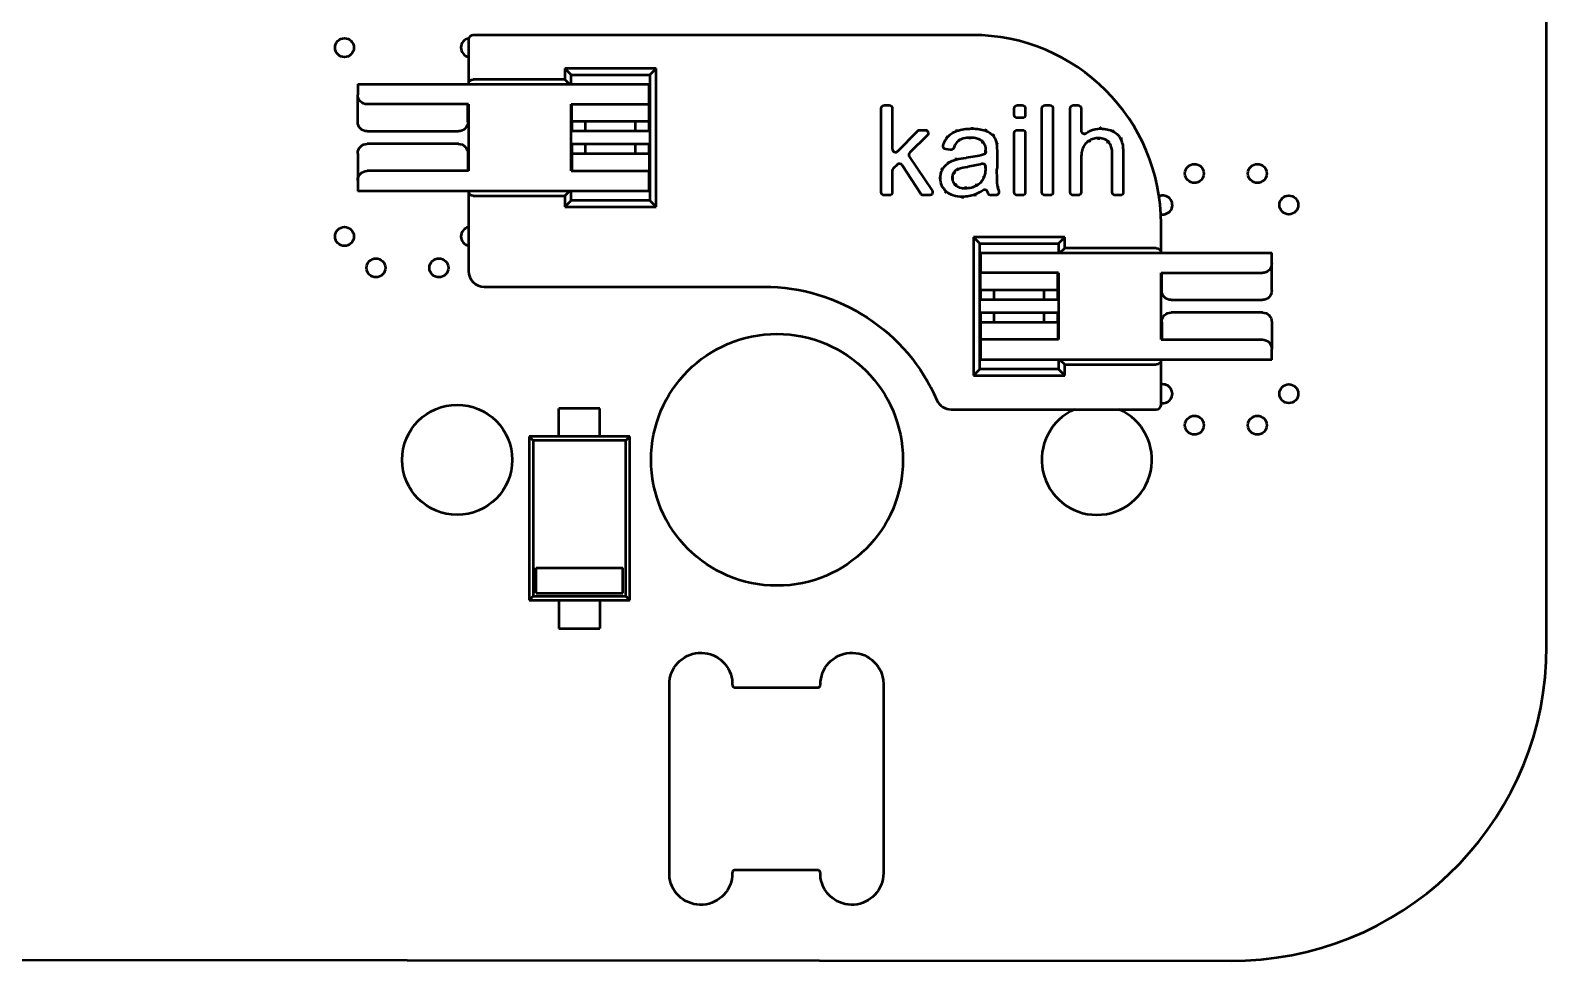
# Model space of a CAD drawing. Header units: millimetres. Extents: x 43 to 387, y 137 to 261.
# Drawn here: x 362.48 to 386.57, y 138.96 to 153.74 of the extents above; entities that cross this region are included whole.
import ezdxf

# ---------------------------------------------------------------- set-up
doc = ezdxf.new("R2010")
doc.units = ezdxf.units.MM
doc.header["$LTSCALE"] = 0.75
doc.layers.add('Visible', color=7, linetype='Continuous', lineweight=50)

msp = doc.modelspace()

# ---------------------------------------------------------------- linework, layer by layer
at = {"layer": 'Visible', "extrusion": (0, 0, -1)}
for p, q in [((386.567, 143.958), (386.534, 248.991)), ((377.442, 153.668), (369.517, 153.668)), ((369.442, 153.593), (369.442, 152.888)), ((370.972, 152.963), (369.517, 152.963)), ((370.972, 153.138), (370.972, 152.963)), ((372.422, 153.138), (370.972, 153.138)), ((371.072, 153.038), (370.972, 153.138)), ((371.047, 152.888), (370.972, 152.963)), ((371.072, 153.038), (372.322, 153.038)), ((371.072, 152.888), (371.072, 153.038)), ((372.422, 153.138), (372.322, 153.038)), ((372.322, 153.038), (372.322, 151.038)), ((372.422, 150.938), (372.422, 153.138)), ((367.682, 152.888), (367.682, 152.718)), ((367.682, 152.888), (369.442, 152.888)), ((367.682, 152.568), (367.682, 152.718)), ((369.442, 152.888), (371.047, 152.888)), ((371.047, 152.888), (371.072, 152.888)), ((371.072, 152.888), (372.312, 152.888)), ((372.312, 152.568), (372.312, 152.888)), ((367.682, 152.288), (367.682, 152.568)), ((369.442, 152.568), (367.832, 152.568)), ((369.432, 152.288), (369.432, 152.568)), ((369.442, 152.568), (369.442, 151.508)), ((371.072, 152.568), (372.312, 152.568)), ((371.072, 151.508), (371.072, 152.568)), ((371.082, 152.458), (371.082, 152.568)), ((371.082, 152.298), (371.082, 152.458)), ((372.312, 152.458), (372.312, 152.568)), ((372.312, 152.298), (372.312, 152.458)), ((375.998, 151.171), (375.998, 152.502)), ((376.048, 152.552), (376.123, 152.552)), ((376.173, 152.502), (376.173, 151.858)), ((378.11, 152.4), (378.11, 152.502)), ((378.16, 152.552), (378.236, 152.552)), ((378.286, 152.502), (378.286, 152.4)), ((378.549, 151.171), (378.549, 152.502)), ((378.599, 152.552), (378.675, 152.552)), ((378.725, 152.502), (378.725, 151.171)), ((378.998, 151.171), (378.998, 152.502)), ((379.048, 152.552), (379.123, 152.552)), ((379.173, 152.502), (379.173, 152.15)), ((371.072, 152.453), (371.082, 152.453)), ((371.082, 152.298), (371.297, 152.298)), ((371.082, 152.298), (371.082, 152.138)), ((371.297, 152.298), (371.297, 152.138)), ((371.297, 152.298), (372.097, 152.298)), ((372.097, 152.298), (372.312, 152.298)), ((372.097, 152.138), (372.097, 152.298)), ((372.312, 152.453), (372.322, 152.453)), ((372.312, 152.138), (372.312, 152.298)), ((378.236, 152.35), (378.16, 152.35)), ((367.832, 152.138), (369.282, 152.138)), ((371.297, 152.138), (371.082, 152.138)), ((372.097, 152.138), (371.297, 152.138)), ((372.312, 152.138), (372.097, 152.138)), ((376.259, 151.823), (376.575, 152.143)), ((376.729, 152.072), (376.45, 151.802)), ((376.61, 152.158), (376.694, 152.158)), ((378.11, 151.171), (378.11, 152.108)), ((378.16, 152.158), (378.236, 152.158)), ((378.286, 152.108), (378.286, 151.171)), ((367.682, 151.788), (367.682, 151.508)), ((369.282, 151.938), (367.832, 151.938)), ((369.432, 151.788), (369.432, 151.508)), ((371.082, 151.938), (371.297, 151.938)), ((371.082, 151.938), (371.082, 151.778)), ((371.297, 151.778), (371.082, 151.778)), ((371.082, 151.778), (371.082, 151.618)), ((371.297, 151.938), (371.297, 151.778)), ((371.297, 151.938), (372.097, 151.938)), ((372.097, 151.778), (371.297, 151.778)), ((372.097, 151.938), (372.312, 151.938)), ((372.097, 151.778), (372.097, 151.938)), ((372.312, 151.778), (372.097, 151.778)), ((372.312, 151.778), (372.312, 151.938)), ((372.312, 151.778), (372.312, 151.618)), ((376.444, 151.739), (376.805, 151.199)), ((377.097, 151.844), (377.023, 151.854)), ((377.66, 151.817), (377.66, 151.825)), ((377.837, 151.79), (377.837, 151.555)), ((379.667, 151.171), (379.667, 151.778)), ((379.677, 151.778), (379.667, 151.778)), ((379.842, 151.778), (379.842, 151.171)), ((367.682, 151.508), (367.682, 151.358)), ((369.442, 151.508), (367.832, 151.508)), ((371.082, 151.683), (371.072, 151.683)), ((371.072, 151.508), (372.312, 151.508)), ((371.082, 151.618), (371.082, 151.508)), ((372.322, 151.683), (372.312, 151.683)), ((372.312, 151.618), (372.312, 151.508)), ((372.312, 151.188), (372.312, 151.508)), ((376.173, 151.511), (376.173, 151.171)), ((376.254, 151.609), (376.189, 151.547)), ((376.625, 151.144), (376.33, 151.6)), ((379.173, 151.688), (379.173, 151.171)), ((367.682, 151.358), (367.682, 151.188)), ((369.442, 151.188), (367.682, 151.188)), ((369.442, 151.188), (369.442, 149.918)), ((371.047, 151.188), (369.442, 151.188)), ((369.517, 151.113), (370.972, 151.113)), ((370.972, 151.113), (371.047, 151.188)), ((370.972, 151.113), (370.972, 150.938)), ((370.972, 150.938), (371.072, 151.038)), ((371.072, 151.188), (371.047, 151.188)), ((372.312, 151.188), (371.072, 151.188)), ((371.072, 151.038), (371.072, 151.188)), ((372.322, 151.038), (371.072, 151.038)), ((372.422, 150.938), (372.322, 151.038)), ((376.123, 151.121), (376.048, 151.121)), ((376.763, 151.121), (376.667, 151.121)), ((377.815, 151.121), (377.742, 151.121)), ((378.236, 151.121), (378.16, 151.121)), ((378.675, 151.121), (378.599, 151.121)), ((379.123, 151.121), (379.048, 151.121)), ((379.792, 151.121), (379.717, 151.121)), ((370.972, 150.938), (372.422, 150.938)), ((380.442, 150.208), (380.442, 150.668)), ((377.462, 150.458), (377.462, 148.258)), ((378.912, 150.458), (377.462, 150.458)), ((377.562, 150.358), (377.462, 150.458)), ((377.562, 148.358), (377.562, 150.358)), ((377.562, 150.358), (378.812, 150.358)), ((378.912, 150.458), (378.812, 150.358)), ((378.812, 150.358), (378.812, 150.208)), ((378.912, 150.283), (378.912, 150.458)), ((377.572, 150.208), (378.812, 150.208)), ((377.572, 150.208), (377.572, 149.888)), ((378.812, 150.208), (378.837, 150.208)), ((378.912, 150.283), (378.837, 150.208)), ((378.837, 150.208), (380.442, 150.208)), ((380.367, 150.283), (378.912, 150.283)), ((380.442, 150.208), (382.202, 150.208)), ((382.202, 150.038), (382.202, 150.208)), ((378.812, 149.888), (377.572, 149.888)), ((377.572, 149.778), (377.572, 149.888)), ((378.802, 149.778), (378.802, 149.888)), ((378.812, 149.888), (378.812, 148.828)), ((380.442, 149.888), (382.052, 149.888)), ((380.442, 148.828), (380.442, 149.888)), ((380.452, 149.608), (380.452, 149.888)), ((382.202, 149.888), (382.202, 150.038)), ((382.202, 149.608), (382.202, 149.888)), ((369.692, 149.668), (374.132, 149.668)), ((377.562, 149.773), (377.572, 149.773)), ((377.572, 149.618), (377.572, 149.778)), ((377.572, 149.618), (377.787, 149.618)), ((377.572, 149.618), (377.572, 149.458)), ((377.787, 149.618), (377.787, 149.458)), ((377.787, 149.618), (378.587, 149.618)), ((378.587, 149.618), (378.802, 149.618)), ((378.587, 149.458), (378.587, 149.618)), ((378.802, 149.618), (378.802, 149.778)), ((378.802, 149.773), (378.812, 149.773)), ((378.802, 149.458), (378.802, 149.618)), ((377.787, 149.458), (377.572, 149.458)), ((378.587, 149.458), (377.787, 149.458)), ((378.802, 149.458), (378.587, 149.458)), ((380.602, 149.458), (382.052, 149.458)), ((377.572, 149.258), (377.787, 149.258)), ((377.572, 149.258), (377.572, 149.098)), ((377.787, 149.098), (377.572, 149.098)), ((377.572, 149.098), (377.572, 148.938)), ((377.787, 149.258), (377.787, 149.098)), ((377.787, 149.258), (378.587, 149.258)), ((378.587, 149.098), (377.787, 149.098)), ((378.587, 149.258), (378.802, 149.258)), ((378.587, 149.098), (378.587, 149.258)), ((378.802, 149.098), (378.587, 149.098)), ((378.802, 149.098), (378.802, 149.258)), ((378.802, 149.098), (378.802, 148.938)), ((380.452, 149.108), (380.452, 148.828)), ((382.052, 149.258), (380.602, 149.258)), ((382.202, 149.108), (382.202, 148.828)), ((377.572, 149.003), (377.562, 149.003)), ((377.572, 148.938), (377.572, 148.828)), ((378.812, 149.003), (378.802, 149.003)), ((378.802, 148.938), (378.802, 148.828)), ((378.812, 148.828), (377.572, 148.828)), ((377.572, 148.828), (377.572, 148.508)), ((380.442, 148.828), (382.052, 148.828)), ((382.202, 148.828), (382.202, 148.678)), ((382.202, 148.508), (382.202, 148.678)), ((378.812, 148.508), (377.572, 148.508)), ((378.837, 148.508), (378.812, 148.508)), ((378.812, 148.508), (378.812, 148.358)), ((380.442, 148.508), (378.837, 148.508)), ((378.837, 148.508), (378.912, 148.433)), ((378.912, 148.433), (380.367, 148.433)), ((378.912, 148.258), (378.912, 148.433)), ((382.202, 148.508), (380.442, 148.508)), ((380.442, 147.793), (380.442, 148.508)), ((377.462, 148.258), (377.562, 148.358)), ((377.462, 148.258), (378.912, 148.258)), ((378.812, 148.358), (377.562, 148.358)), ((378.912, 148.258), (378.812, 148.358)), ((371.529, 147.736), (370.879, 147.736)), ((370.879, 147.286), (370.879, 147.736)), ((371.529, 147.286), (371.529, 147.736)), ((377.11, 147.718), (380.367, 147.718)), ((370.879, 147.286), (370.404, 147.286)), ((370.404, 147.286), (370.467, 147.223)), ((370.404, 147.286), (370.404, 144.686)), ((371.941, 147.223), (370.467, 147.223)), ((370.467, 147.223), (370.467, 144.749)), ((371.529, 147.286), (370.879, 147.286)), ((372.004, 147.286), (371.529, 147.286)), ((372.004, 147.286), (371.941, 147.223)), ((371.941, 144.749), (371.941, 147.223)), ((372.004, 144.686), (372.004, 147.286)), ((370.517, 145.199), (371.891, 145.199)), ((370.517, 144.799), (370.517, 145.199)), ((371.891, 144.799), (371.891, 145.199)), ((370.517, 144.799), (371.891, 144.799)), ((370.404, 144.686), (370.467, 144.749)), ((370.404, 144.686), (370.879, 144.686)), ((370.467, 144.749), (371.941, 144.749)), ((370.879, 144.686), (371.529, 144.686)), ((370.879, 144.686), (370.879, 144.236)), ((371.529, 144.686), (372.004, 144.686)), ((371.529, 144.686), (371.529, 144.236)), ((372.004, 144.686), (371.941, 144.749)), ((370.879, 144.236), (371.529, 144.236)), ((372.632, 140.348), (372.632, 143.348)), ((373.629, 143.42), (373.632, 143.348)), ((375.03, 143.328), (375.032, 143.348)), ((376.029, 143.42), (376.032, 143.348)), ((376.032, 143.348), (376.032, 140.348)), ((373.662, 143.3), (373.682, 143.298)), ((373.682, 143.298), (374.982, 143.298)), ((372.634, 140.277), (372.632, 140.348)), ((373.634, 140.368), (373.632, 140.348)), ((374.982, 140.398), (373.682, 140.398)), ((375.002, 140.396), (374.982, 140.398)), ((375.034, 140.277), (375.032, 140.348)), ((345.398, 138.979), (381.567, 138.958)), ((381.567, 138.958), (381.785, 138.961))]:
    msp.add_line(p, q, dxfattribs=at)
at = {"layer": 'Visible'}
for centre, radius in [((367.472, 153.468), 0.15), ((380.972, 151.468), 0.15), ((381.972, 151.468), 0.15), ((382.472, 150.968), 0.15), ((367.472, 150.468), 0.15), ((367.972, 149.968), 0.15), ((368.972, 149.968), 0.15), ((374.342, 146.918), 2), ((382.472, 147.968), 0.15), ((369.262, 146.918), 0.875), ((380.972, 147.468), 0.15), ((381.972, 147.468), 0.15)]:
    msp.add_circle(centre, radius, dxfattribs=at)
for centre, radius, start, end in [((369.517, 153.593), 0.075, 90, 180), ((377.442, 150.668), 3, 0, 90), ((369.472, 153.468), 0.15, 100.1761, 258.463), ((377.432, 152.123), 0.23, 314.188, 320.5194), ((376.223, 151.858), 0.05, 180, 315.4007), ((376.485, 151.766), 0.05, 134.1406, 213.7889), ((376.223, 151.511), 0.05, 133.8496, 180), ((376.288, 151.573), 0.05, 32.879, 133.8496), ((377.998, 150.614), 1.059, 139.4835, 140.8477), ((380.472, 150.968), 0.15, 256.9188, 114.39), ((369.472, 150.468), 0.15, 101.537, 258.463), ((369.692, 149.918), 0.25, 180, 270), ((380.472, 147.968), 0.15, 258.463, 101.537), ((377.11, 147.968), 0.25, 203.5782, 270), ((379.422, 146.918), 0.875, 113.8955, 66.1045), ((380.367, 147.793), 0.075, 270, 0), ((381.569, 143.954), 4.998, 272.4795, 0.0498), ((373.678, 143.344), 0.0465, 174.4636, 249.5769), ((374.986, 143.345), 0.0465, 264.4636, 339.5769), ((373.677, 140.352), 0.0465, 84.4636, 159.5769), ((374.985, 140.353), 0.0465, 354.4636, 69.5769)]:
    msp.add_arc(centre, radius, start, end, dxfattribs=at)
at = {"layer": 'Visible', "extrusion": (0, 0, -1)}
for centre, radius, start, end in [((-369.517, 152.888), 0.075, 0, 90), ((-367.832, 152.718), 0.15, 270, 0), ((-376.048, 152.502), 0.05, 0, 90), ((-376.123, 152.502), 0.05, 90, 180), ((-378.16, 152.502), 0.05, 0, 90), ((-378.236, 152.502), 0.05, 90, 180), ((-378.599, 152.502), 0.05, 0, 90), ((-378.675, 152.502), 0.05, 90, 180), ((-379.048, 152.502), 0.05, 0, 90), ((-379.123, 152.502), 0.05, 90, 180), ((-367.832, 152.288), 0.15, 270, 0), ((-369.282, 152.288), 0.15, 180, 270), ((-378.16, 152.4), 0.05, 270, 0), ((-378.236, 152.4), 0.05, 180, 270), ((-376.61, 152.108), 0.05, 44.5993, 90), ((-376.694, 152.108), 0.05, 90, 225.8594), ((-378.16, 152.108), 0.05, 0, 90), ((-378.236, 152.108), 0.05, 90, 180), ((-379.122, 151.869), 0.215, 146.0991, 152.7688), ((-367.832, 151.788), 0.15, 0, 90), ((-369.282, 151.788), 0.15, 90, 180), ((-377.03, 151.904), 0.05, 277.7538, 17.0672), ((-377.21, 153.246), 1.534, 254.378, 264.9294), ((-377.61, 151.817), 0.05, 180.8382, 254.8261), ((-376.847, 151.817), 0.99, 172.1918, 181.6015), ((-367.832, 151.358), 0.15, 360, 90), ((-377.302, 151.274), 0.434, 56.3376, 74.841), ((-377.476, 150.469), 1.256, 76.8047, 84.0385), ((-377.442, 150.915), 0.664, 70.2844, 83.8864), ((-377.241, 152.775), 1.207, 252.9885, 263.7978), ((-377.707, 150.184), 1.393, 87.0054, 88.035), ((-380.45, 151.49), 2.614, 354.6117, 1.426), ((-377.047, 151.246), 0.287, 177.1821, 182.1812), ((-369.517, 151.188), 0.075, 270, 0), ((-376.048, 151.171), 0.05, 270, 0), ((-376.123, 151.171), 0.05, 180, 270), ((-376.667, 151.171), 0.05, 270, 327.121), ((-376.763, 151.171), 0.05, 146.2111, 270), ((-378.16, 151.171), 0.05, 270, 0), ((-378.236, 151.171), 0.05, 180, 270), ((-378.599, 151.171), 0.05, 270, 0), ((-378.675, 151.171), 0.05, 180, 270), ((-379.048, 151.171), 0.05, 270, 0), ((-379.123, 151.171), 0.05, 180, 270), ((-379.717, 151.171), 0.05, 270, 0), ((-379.792, 151.171), 0.05, 180, 270), ((-380.367, 150.208), 0.075, 90, 180), ((-382.052, 150.038), 0.15, 180, 270), ((-374.132, 146.668), 3, 90, 156.4218), ((-380.602, 149.608), 0.15, 270, 0), ((-382.052, 149.608), 0.15, 180, 270), ((-380.602, 149.108), 0.15, 0, 90), ((-382.052, 149.108), 0.15, 90, 180), ((-382.052, 148.678), 0.15, 90, 180), ((-380.367, 148.508), 0.075, 180, 270), ((-373.133, 143.35), 0.501, 359.8316, 171.9656), ((-375.533, 143.35), 0.501, 359.8316, 171.9656), ((-373.131, 140.347), 0.501, 179.8316, 351.9656), ((-375.531, 140.347), 0.501, 179.8316, 351.9656)]:
    msp.add_arc(centre, radius, start, end, dxfattribs=at)
msp.add_ellipse((377.745, 151.175), major_axis=(0.0278, 0.0475), ratio=0.948552, start_param=2.637824, end_param=3.784092, dxfattribs=at)
at = {"layer": 'Visible'}
for points, knots in [([(376.982, 151.919), (376.987, 151.934), (376.992, 151.948), (376.998, 151.962), (377.01, 151.988), (377.027, 152.013), (377.045, 152.04)], [0, 0, 0, 0, 0.00491471, 0.00491471, 0.00491471, 0.01440112, 0.01440112, 0.01440112, 0.01440112]), ([(377.025, 152.055), (377.028, 152.053), (377.03, 152.051), (377.033, 152.049), (377.037, 152.046), (377.041, 152.043), (377.043, 152.041), (377.044, 152.04), (377.045, 152.04), (377.045, 152.04)], [-0.003946751, -0.003946751, -0.003946751, -0.003946751, -0.002927115, -0.002927115, -0.002927115, -0.001101745, -0.001101745, -0.001101745, 0, 0, 0, 0]), ([(377.045, 152.04), (377.066, 152.062), (377.087, 152.084), (377.136, 152.118), (377.167, 152.131), (377.2, 152.144)], [0.00000001, 0.00000001, 0.00000001, 0.00000001, 0.0094318, 0.0094318, 0.02000468, 0.02000468, 0.02000468, 0.02000468]), ([(377.045, 152.04), (377.045, 152.04), (377.045, 152.04), (377.045, 152.04), (377.045, 152.039), (377.046, 152.039), (377.046, 152.038), (377.048, 152.037), (377.049, 152.037), (377.05, 152.035), (377.051, 152.034), (377.052, 152.034), (377.052, 152.034), (377.052, 152.033)], [-0.001325757, -0.001325757, -0.001325757, -0.001325757, -0.001172305, -0.001172305, -0.001018801, -0.001018801, -0.000728399, -0.000728399, -0.000396468, -0.000396468, 0, 0, 0.000007319, 0.000007319, 0.000007319, 0.000007319]), ([(377.226, 151.992), (377.209, 151.975), (377.19, 151.956), (377.164, 151.914), (377.157, 151.896), (377.151, 151.878)], [0, 0, 0, 0, 0.00732566, 0.00732566, 0.01264983, 0.01264983, 0.01264983, 0.01264983]), ([(377.192, 152.168), (377.193, 152.165), (377.194, 152.162), (377.195, 152.159), (377.197, 152.153), (377.198, 152.149), (377.199, 152.147), (377.2, 152.145), (377.2, 152.144), (377.2, 152.144)], [-0.000018248, -0.000018248, -0.000018248, -0.000018248, 0.000994302, 0.000994302, 0.000994302, 0.002817492, 0.002817492, 0.002817492, 0.003923483, 0.003923483, 0.003923483, 0.003923483]), ([(377.2, 152.144), (377.237, 152.155), (377.273, 152.166), (377.35, 152.179), (377.392, 152.18), (377.435, 152.181)], [0, 0, 0, 0, 0.01162739, 0.01162739, 0.02459097, 0.02459097, 0.02459097, 0.02459097]), ([(377.203, 152.135), (377.203, 152.135), (377.203, 152.135), (377.203, 152.136), (377.202, 152.137), (377.202, 152.139), (377.201, 152.14), (377.201, 152.142), (377.2, 152.143), (377.2, 152.144), (377.2, 152.144), (377.2, 152.144), (377.2, 152.144), (377.2, 152.144)], [-0.001753507, -0.001753507, -0.001753507, -0.001753507, -0.001743874, -0.001743874, -0.001223933, -0.001223933, -0.000787554, -0.000787554, -0.000405815, -0.000405815, -0.000202893, -0.000202893, 0, 0, 0, 0]), ([(377.22, 152), (377.22, 152), (377.22, 152), (377.221, 151.999), (377.222, 151.998), (377.223, 151.996), (377.224, 151.995), (377.225, 151.994), (377.225, 151.993), (377.226, 151.992), (377.226, 151.992), (377.226, 151.992), (377.226, 151.992), (377.226, 151.992)], [-0.000007383, -0.000007383, -0.000007383, -0.000007383, 0, 0, 0.000398117, 0.000398117, 0.000732053, 0.000732053, 0.001023654, 0.001023654, 0.001178337, 0.001178337, 0.001332863, 0.001332863, 0.001332863, 0.001332863]), ([(377.41, 152.036), (377.376, 152.035), (377.339, 152.036), (377.273, 152.017), (377.249, 152.004), (377.226, 151.992)], [0, 0, 0, 0, 0.01022918, 0.01022918, 0.0180037, 0.0180037, 0.0180037, 0.0180037]), ([(377.241, 151.972), (377.239, 151.974), (377.237, 151.977), (377.235, 151.98), (377.232, 151.984), (377.229, 151.988), (377.228, 151.99), (377.227, 151.991), (377.226, 151.992), (377.226, 151.992)], [-0.003963453, -0.003963453, -0.003963453, -0.003963453, -0.002920889, -0.002920889, -0.002920889, -0.001089187, -0.001089187, -0.001089187, 0, 0, 0, 0]), ([(377.41, 152.046), (377.41, 152.046), (377.41, 152.046), (377.41, 152.044), (377.41, 152.043), (377.41, 152.041), (377.41, 152.04), (377.41, 152.038), (377.41, 152.037), (377.41, 152.036), (377.41, 152.036), (377.41, 152.036), (377.41, 152.036), (377.41, 152.036)], [-0.000007293, -0.000007293, -0.000007293, -0.000007293, 0, 0, 0.000393623, 0.000393623, 0.000724011, 0.000724011, 0.00101306, 0.00101306, 0.001166726, 0.001166726, 0.001320382, 0.001320382, 0.001320382, 0.001320382]), ([(377.61, 151.976), (377.585, 151.992), (377.559, 152.01), (377.486, 152.035), (377.447, 152.035), (377.41, 152.036)], [0, 0, 0, 0, 0.00891617, 0.00891617, 0.01996093, 0.01996093, 0.01996093, 0.01996093]), ([(377.41, 152.011), (377.41, 152.011), (377.41, 152.011), (377.41, 152.014), (377.41, 152.017), (377.41, 152.02), (377.41, 152.02), (377.41, 152.023), (377.41, 152.025), (377.41, 152.027), (377.41, 152.028), (377.41, 152.031), (377.41, 152.032), (377.41, 152.034), (377.41, 152.034), (377.41, 152.035), (377.41, 152.036), (377.41, 152.036), (377.41, 152.036), (377.41, 152.036)], [-0.003939926, -0.003939926, -0.003939926, -0.003939926, -0.003921693, -0.003921693, -0.003079434, -0.003079434, -0.002929637, -0.002929637, -0.002250951, -0.002250951, -0.001952852, -0.001952852, -0.001107294, -0.001107294, -0.000976354, -0.000976354, -0.000136885, -0.000136885, 0, 0, 0, 0]), ([(377.435, 152.206), (377.435, 152.203), (377.435, 152.2), (377.435, 152.197), (377.435, 152.191), (377.435, 152.186), (377.435, 152.184), (377.435, 152.182), (377.435, 152.181), (377.435, 152.181)], [-0.003939867, -0.003939867, -0.003939867, -0.003939867, -0.002929658, -0.002929658, -0.002929658, -0.001107248, -0.001107248, -0.001107248, 0, 0, 0, 0]), ([(377.435, 152.181), (377.477, 152.181), (377.517, 152.18), (377.587, 152.168), (377.619, 152.159), (377.651, 152.15)], [0.00000001, 0.00000001, 0.00000001, 0.00000001, 0.01243566, 0.01243566, 0.02256696, 0.02256696, 0.02256696, 0.02256696]), ([(377.435, 152.171), (377.435, 152.171), (377.435, 152.171), (377.435, 152.173), (377.435, 152.174), (377.435, 152.176), (377.435, 152.177), (377.435, 152.179), (377.435, 152.18), (377.435, 152.181), (377.435, 152.181), (377.435, 152.181), (377.435, 152.181), (377.435, 152.181)], [-0.000007293, -0.000007293, -0.000007293, -0.000007293, 0, 0, 0.000393588, 0.000393588, 0.000723949, 0.000723949, 0.001012954, 0.001012954, 0.001166583, 0.001166583, 0.001320203, 0.001320203, 0.001320203, 0.001320203]), ([(377.617, 151.984), (377.617, 151.984), (377.617, 151.984), (377.616, 151.983), (377.615, 151.982), (377.613, 151.98), (377.613, 151.979), (377.611, 151.978), (377.611, 151.977), (377.61, 151.977), (377.61, 151.977), (377.61, 151.976), (377.61, 151.976), (377.61, 151.976)], [-0.000007408, -0.000007408, -0.000007408, -0.000007408, 0, 0, 0.000399374, 0.000399374, 0.000734377, 0.000734377, 0.001026755, 0.001026755, 0.001181713, 0.001181713, 0.001336472, 0.001336472, 0.001336472, 0.001336472]), ([(377.648, 152.141), (377.648, 152.141), (377.648, 152.141), (377.648, 152.142), (377.649, 152.143), (377.649, 152.145), (377.65, 152.146), (377.65, 152.148), (377.651, 152.149), (377.651, 152.15), (377.651, 152.15), (377.651, 152.15), (377.651, 152.15), (377.651, 152.15)], [-0.000007301, -0.000007301, -0.000007301, -0.000007301, 0, 0, 0.000394008, 0.000394008, 0.000724695, 0.000724695, 0.001013926, 0.001013926, 0.00116763, 0.00116763, 0.001321312, 0.001321312, 0.001321312, 0.001321312]), ([(377.659, 152.174), (377.658, 152.171), (377.657, 152.167), (377.656, 152.164), (377.654, 152.159), (377.653, 152.155), (377.652, 152.152), (377.651, 152.151), (377.651, 152.15), (377.651, 152.15)], [-0.003942113, -0.003942113, -0.003942113, -0.003942113, -0.002928831, -0.002928831, -0.002928831, -0.001105464, -0.001105464, -0.001105464, 0, 0, 0, 0]), ([(377.651, 152.15), (377.677, 152.139), (377.702, 152.129), (377.74, 152.103), (377.756, 152.088), (377.773, 152.071)], [0.00000001, 0.00000001, 0.00000001, 0.00000001, 0.00857358, 0.00857358, 0.01566775, 0.01566775, 0.01566775, 0.01566775]), ([(377.773, 152.071), (377.773, 152.071), (377.773, 152.071), (377.773, 152.071), (377.773, 152.071), (377.772, 152.07), (377.772, 152.07), (377.77, 152.068), (377.769, 152.068), (377.767, 152.066), (377.766, 152.065), (377.765, 152.065), (377.765, 152.065), (377.765, 152.065)], [0, 0, 0, 0, 0.000201972, 0.000201972, 0.000404015, 0.000404015, 0.000786334, 0.000786334, 0.001223434, 0.001223434, 0.001745472, 0.001745472, 0.001755111, 0.001755111, 0.001755111, 0.001755111]), ([(377.792, 152.087), (377.79, 152.085), (377.787, 152.083), (377.785, 152.081), (377.78, 152.077), (377.777, 152.074), (377.775, 152.073), (377.774, 152.072), (377.773, 152.071), (377.773, 152.071)], [-0.000018302, -0.000018302, -0.000018302, -0.000018302, 0.001002056, 0.001002056, 0.001002056, 0.002827982, 0.002827982, 0.002827982, 0.003929525, 0.003929525, 0.003929525, 0.003929525]), ([(377.773, 152.071), (377.786, 152.053), (377.798, 152.036), (377.816, 151.998), (377.822, 151.976), (377.828, 151.952)], [0.00000001, 0.00000001, 0.00000001, 0.00000001, 0.00671152, 0.00671152, 0.01413121, 0.01413121, 0.01413121, 0.01413121]), ([(379.173, 152.15), (379.173, 152.139), (379.18, 152.118), (379.212, 152.095), (379.241, 152.1), (379.254, 152.11)], [-0.005544412, -0.005544412, -0.005544412, -0.005544412, -0.003960294, -0.002376177, 0, 0, 0, 0]), ([(379.3, 151.989), (379.281, 151.976), (379.26, 151.963), (379.242, 151.942), (379.224, 151.921), (379.213, 151.9), (379.203, 151.88)], [-0.00000003, -0.00000003, -0.00000003, -0.00000003, 0.00693713, 0.00693713, 0.00693713, 0.01368454, 0.01368454, 0.01368454, 0.01368454]), ([(379.254, 152.11), (379.272, 152.124), (379.292, 152.136), (379.363, 152.169), (379.423, 152.175), (379.484, 152.181)], [0, 0, 0, 0, 0.00747471, 0.00747471, 0.02589084, 0.02589084, 0.02589084, 0.02589084]), ([(379.295, 151.998), (379.301, 151.989), (379.3, 151.99), (379.3, 151.989), (379.3, 151.989), (379.3, 151.989), (379.3, 151.989)], [-0.001577266, -0.001577266, -0.001577266, -0.001577266, -0.00011387, -0.00011387, -0.00011387, 0, 0, 0, 0]), ([(379.448, 152.03), (379.424, 152.028), (379.399, 152.027), (379.372, 152.02), (379.345, 152.012), (379.322, 152), (379.3, 151.989)], [0, 0, 0, 0, 0.00717482, 0.00717482, 0.00717482, 0.01446768, 0.01446768, 0.01446768, 0.01446768]), ([(379.448, 152.04), (379.448, 152.03), (379.448, 152.031), (379.448, 152.03), (379.448, 152.03), (379.448, 152.03), (379.448, 152.03)], [-0.000007305, -0.000007305, -0.000007305, -0.000007305, 0.001472994, 0.001472994, 0.001472994, 0.001570042, 0.001570042, 0.001570042, 0.001570042]), ([(379.609, 151.969), (379.601, 151.976), (379.581, 151.992), (379.558, 152.008), (379.527, 152.02), (379.495, 152.028), (379.465, 152.029), (379.448, 152.03)], [0, 0, 0, 0, 0.00301236, 0.00753091, 0.00753091, 0.01096807, 0.01612381, 0.01612381, 0.01612381, 0.01612381]), ([(379.448, 152.03), (379.448, 152.03), (379.448, 152.03), (379.448, 152.029), (379.448, 152.029), (379.448, 152.027), (379.448, 152.025), (379.448, 152.02), (379.448, 152.017), (379.448, 152.012), (379.448, 152.008), (379.448, 152.005), (379.448, 152.005), (379.448, 152.005)], [0, 0, 0, 0, 0.00050393, 0.00050393, 0.001007936, 0.001007936, 0.001963643, 0.001963643, 0.003056276, 0.003056276, 0.00436186, 0.00436186, 0.004385943, 0.004385943, 0.004385943, 0.004385943]), ([(379.484, 152.181), (379.484, 152.181), (379.484, 152.182), (379.484, 152.182), (379.484, 152.183), (379.484, 152.185), (379.484, 152.186), (379.484, 152.191), (379.484, 152.194), (379.483, 152.2), (379.483, 152.203), (379.483, 152.206), (379.483, 152.206), (379.483, 152.206)], [-0.003935282, -0.003935282, -0.003935282, -0.003935282, -0.00342916, -0.00342916, -0.002922937, -0.002922937, -0.001963354, -0.001963354, -0.000990073, -0.000990073, 0, 0, 0.000018257, 0.000018257, 0.000018257, 0.000018257]), ([(379.484, 152.181), (379.522, 152.18), (379.558, 152.178), (379.622, 152.162), (379.653, 152.149), (379.684, 152.135)], [0.00000001, 0.00000001, 0.00000001, 0.00000001, 0.01133421, 0.01133421, 0.02166592, 0.02166592, 0.02166592, 0.02166592]), ([(379.484, 152.171), (379.484, 152.171), (379.484, 152.171), (379.484, 152.173), (379.484, 152.174), (379.484, 152.176), (379.484, 152.177), (379.484, 152.179), (379.484, 152.18), (379.484, 152.181), (379.484, 152.181), (379.484, 152.181), (379.484, 152.181), (379.484, 152.181)], [-0.001755511, -0.001755511, -0.001755511, -0.001755511, -0.001745852, -0.001745852, -0.00122492, -0.00122492, -0.000787707, -0.000787707, -0.000405593, -0.000405593, -0.000202775, -0.000202775, 0, 0, 0, 0]), ([(379.68, 152.127), (379.68, 152.127), (379.68, 152.127), (379.68, 152.128), (379.681, 152.129), (379.682, 152.131), (379.682, 152.132), (379.683, 152.134), (379.684, 152.134), (379.684, 152.135), (379.684, 152.135), (379.684, 152.135), (379.684, 152.135), (379.684, 152.135)], [-0.000007308, -0.000007308, -0.000007308, -0.000007308, 0, 0, 0.000394154, 0.000394154, 0.00072497, 0.00072497, 0.001014098, 0.001014098, 0.001167558, 0.001167558, 0.001320989, 0.001320989, 0.001320989, 0.001320989]), ([(379.684, 152.135), (379.684, 152.135), (379.684, 152.136), (379.685, 152.136), (379.685, 152.137), (379.686, 152.138), (379.687, 152.14), (379.689, 152.144), (379.69, 152.147), (379.693, 152.152), (379.694, 152.155), (379.696, 152.158), (379.696, 152.158), (379.696, 152.158)], [0, 0, 0, 0, 0.000504081, 0.000504081, 0.001008253, 0.001008253, 0.001964086, 0.001964086, 0.003057056, 0.003057056, 0.004362895, 0.004362895, 0.004386975, 0.004386975, 0.004386975, 0.004386975]), ([(379.684, 152.135), (379.712, 152.119), (379.737, 152.102), (379.776, 152.062), (379.79, 152.037), (379.805, 152.01)], [0.00000003, 0.00000003, 0.00000003, 0.00000003, 0.0097136, 0.0097136, 0.018963, 0.018963, 0.018963, 0.018963]), ([(379.805, 152.01), (379.805, 152.01), (379.805, 152.01), (379.805, 152.01), (379.805, 152.01), (379.804, 152.01), (379.803, 152.01), (379.802, 152.009), (379.801, 152.008), (379.799, 152.007), (379.797, 152.007), (379.796, 152.006), (379.796, 152.006), (379.796, 152.006)], [0, 0, 0, 0, 0.000201982, 0.000201982, 0.000404041, 0.000404041, 0.000786604, 0.000786604, 0.001224326, 0.001224326, 0.001746957, 0.001746957, 0.001756617, 0.001756617, 0.001756617, 0.001756617]), ([(379.828, 152.021), (379.825, 152.019), (379.822, 152.018), (379.819, 152.017), (379.814, 152.014), (379.81, 152.012), (379.808, 152.011), (379.806, 152.011), (379.805, 152.01), (379.805, 152.01)], [-0.000018315, -0.000018315, -0.000018315, -0.000018315, 0.001003905, 0.001003905, 0.001003905, 0.002830503, 0.002830503, 0.002830503, 0.003930964, 0.003930964, 0.003930964, 0.003930964]), ([(379.805, 152.01), (379.816, 151.977), (379.827, 151.945), (379.841, 151.87), (379.842, 151.824), (379.842, 151.778)], [0.00000001, 0.00000001, 0.00000001, 0.00000001, 0.01054392, 0.01054392, 0.02446337, 0.02446337, 0.02446337, 0.02446337]), ([(377.151, 151.878), (377.148, 151.869), (377.134, 151.849), (377.11, 151.843), (377.097, 151.844)], [-1, -1, -1, -1, -0.571429, 0, 0, 0, 0]), ([(377.66, 151.825), (377.659, 151.842), (377.659, 151.871), (377.653, 151.903), (377.643, 151.926), (377.631, 151.948), (377.618, 151.966), (377.61, 151.976)], [0, 0, 0, 0, 0.00504443, 0.00840739, 0.00840739, 0.0109677, 0.01480816, 0.01480816, 0.01480816, 0.01480816]), ([(377.635, 151.825), (377.638, 151.825), (377.641, 151.825), (377.645, 151.825), (377.65, 151.825), (377.655, 151.825), (377.657, 151.825), (377.659, 151.825), (377.66, 151.825), (377.66, 151.825)], [-0.00001823, -0.00001823, -0.00001823, -0.00001823, 0.000991737, 0.000991737, 0.000991737, 0.002814039, 0.002814039, 0.002814039, 0.003921481, 0.003921481, 0.003921481, 0.003921481]), ([(377.67, 151.825), (377.67, 151.825), (377.67, 151.825), (377.668, 151.825), (377.667, 151.825), (377.665, 151.825), (377.664, 151.825), (377.662, 151.825), (377.661, 151.825), (377.66, 151.825), (377.66, 151.825), (377.66, 151.825), (377.66, 151.825), (377.66, 151.825)], [-0.001752956, -0.001752956, -0.001752956, -0.001752956, -0.001743327, -0.001743327, -0.001223622, -0.001223622, -0.000787407, -0.000787407, -0.000405773, -0.000405773, -0.000202881, -0.000202881, 0, 0, 0, 0]), ([(377.818, 151.95), (377.818, 151.95), (377.818, 151.95), (377.819, 151.95), (377.821, 151.951), (377.823, 151.951), (377.824, 151.951), (377.826, 151.951), (377.826, 151.952), (377.827, 151.952), (377.827, 151.952), (377.828, 151.952), (377.828, 151.952), (377.828, 151.952)], [-0.001754378, -0.001754378, -0.001754378, -0.001754378, -0.001744735, -0.001744735, -0.001224381, -0.001224381, -0.000787689, -0.000787689, -0.000405787, -0.000405787, -0.000202873, -0.000202873, 0, 0, 0, 0]), ([(377.828, 151.952), (377.828, 151.952), (377.828, 151.952), (377.829, 151.952), (377.829, 151.952), (377.831, 151.952), (377.833, 151.953), (377.837, 151.954), (377.84, 151.954), (377.846, 151.955), (377.849, 151.956), (377.852, 151.956), (377.852, 151.957), (377.852, 151.957)], [-0.003310308, -0.003310308, -0.003310308, -0.003310308, -0.002927482, -0.002927482, -0.002544583, -0.002544583, -0.001819265, -0.001819265, -0.00099043, -0.00099043, 0, 0, 0.000018253, 0.000018253, 0.000018253, 0.000018253]), ([(379.203, 151.88), (379.195, 151.853), (379.186, 151.826), (379.174, 151.76), (379.174, 151.723), (379.173, 151.688)], [0, 0, 0, 0, 0.00822967, 0.00822967, 0.01875185, 0.01875185, 0.01875185, 0.01875185]), ([(379.203, 151.88), (379.203, 151.88), (379.203, 151.88), (379.202, 151.88), (379.202, 151.88), (379.202, 151.88), (379.201, 151.88), (379.199, 151.881), (379.198, 151.882), (379.196, 151.882), (379.195, 151.883), (379.194, 151.883), (379.193, 151.883), (379.193, 151.883)], [-0.001324504, -0.001324504, -0.001324504, -0.001324504, -0.001171364, -0.001171364, -0.001018174, -0.001018174, -0.000728093, -0.000728093, -0.00039628, -0.00039628, 0, 0, 0.000007305, 0.000007305, 0.000007305, 0.000007305]), ([(379.59, 151.952), (379.593, 151.955), (379.595, 151.957), (379.598, 151.959), (379.602, 151.963), (379.605, 151.966), (379.607, 151.968), (379.608, 151.969), (379.609, 151.969), (379.609, 151.969)], [-0.000018442, -0.000018442, -0.000018442, -0.000018442, 0.001022162, 0.001022162, 0.001022162, 0.002854336, 0.002854336, 0.002854336, 0.003945161, 0.003945161, 0.003945161, 0.003945161]), ([(379.616, 151.976), (379.616, 151.976), (379.616, 151.976), (379.615, 151.975), (379.614, 151.974), (379.613, 151.973), (379.612, 151.972), (379.611, 151.971), (379.61, 151.97), (379.609, 151.97), (379.609, 151.97), (379.609, 151.969), (379.609, 151.969), (379.609, 151.969)], [-0.001761053, -0.001761053, -0.001761053, -0.001761053, -0.001751346, -0.001751346, -0.001228113, -0.001228113, -0.000789116, -0.000789116, -0.000405945, -0.000405945, -0.00020288, -0.00020288, 0, 0, 0, 0]), ([(379.667, 151.778), (379.666, 151.814), (379.666, 151.852), (379.652, 151.892), (379.641, 151.922), (379.624, 151.946), (379.609, 151.969)], [0, 0, 0, 0, 0.01072604, 0.01072604, 0.01072604, 0.01901866, 0.01901866, 0.01901866, 0.01901866]), ([(379.642, 151.778), (379.642, 151.778), (379.642, 151.778), (379.645, 151.778), (379.647, 151.778), (379.651, 151.778), (379.651, 151.778), (379.654, 151.778), (379.655, 151.778), (379.658, 151.778), (379.659, 151.778), (379.661, 151.778), (379.663, 151.778), (379.664, 151.778), (379.665, 151.778), (379.666, 151.778), (379.666, 151.778), (379.667, 151.778), (379.667, 151.778), (379.667, 151.778)], [-0.000018229, -0.000018229, -0.000018229, -0.000018229, 0, 0, 0.000841906, 0.000841906, 0.000991509, 0.000991509, 0.001670456, 0.001670456, 0.001968165, 0.001968165, 0.0028138, 0.0028138, 0.002944752, 0.002944752, 0.003784208, 0.003784208, 0.003921304, 0.003921304, 0.003921304, 0.003921304]), ([(376.937, 151.394), (376.939, 151.42), (376.94, 151.445), (376.951, 151.489), (376.961, 151.51), (376.971, 151.533)], [0.00000001, 0.00000001, 0.00000001, 0.00000001, 0.0078196, 0.0078196, 0.01536867, 0.01536867, 0.01536867, 0.01536867]), ([(376.971, 151.533), (376.971, 151.533), (376.971, 151.533), (376.971, 151.533), (376.97, 151.534), (376.968, 151.534), (376.967, 151.535), (376.963, 151.538), (376.96, 151.539), (376.955, 151.542), (376.952, 151.543), (376.949, 151.545), (376.949, 151.545), (376.949, 151.545)], [-0.00331189, -0.00331189, -0.00331189, -0.00331189, -0.00292865, -0.00292865, -0.002545339, -0.002545339, -0.001819588, -0.001819588, -0.000990634, -0.000990634, 0, 0, 0.000018252, 0.000018252, 0.000018252, 0.000018252]), ([(376.971, 151.533), (376.984, 151.554), (376.997, 151.574), (377.026, 151.606), (377.043, 151.62), (377.062, 151.634)], [0.00000001, 0.00000001, 0.00000001, 0.00000001, 0.00744814, 0.00744814, 0.01461746, 0.01461746, 0.01461746, 0.01461746]), ([(376.98, 151.528), (376.98, 151.528), (376.98, 151.528), (376.979, 151.529), (376.978, 151.529), (376.976, 151.531), (376.975, 151.531), (376.973, 151.532), (376.972, 151.532), (376.972, 151.533), (376.972, 151.533), (376.971, 151.533), (376.971, 151.533), (376.971, 151.533)], [-0.001753606, -0.001753606, -0.001753606, -0.001753606, -0.001743974, -0.001743974, -0.001224029, -0.001224029, -0.00078768, -0.00078768, -0.000405927, -0.000405927, -0.000202943, -0.000202943, 0, 0, 0, 0]), ([(377.048, 151.655), (377.05, 151.652), (377.052, 151.65), (377.053, 151.647), (377.057, 151.642), (377.059, 151.639), (377.061, 151.636), (377.062, 151.635), (377.062, 151.634), (377.062, 151.634)], [-0.000018259, -0.000018259, -0.000018259, -0.000018259, 0.000995814, 0.000995814, 0.000995814, 0.002819545, 0.002819545, 0.002819545, 0.003924662, 0.003924662, 0.003924662, 0.003924662]), ([(377.068, 151.626), (377.068, 151.626), (377.068, 151.626), (377.067, 151.627), (377.066, 151.628), (377.065, 151.63), (377.064, 151.631), (377.063, 151.633), (377.063, 151.633), (377.062, 151.634), (377.062, 151.634), (377.062, 151.634), (377.062, 151.634), (377.062, 151.634)], [-0.001753507, -0.001753507, -0.001753507, -0.001753507, -0.001743876, -0.001743876, -0.001223966, -0.001223966, -0.000787654, -0.000787654, -0.000405921, -0.000405921, -0.000202941, -0.000202941, 0, 0, 0, 0]), ([(377.218, 151.54), (377.214, 151.537), (377.201, 151.531), (377.187, 151.523), (377.171, 151.509), (377.16, 151.497), (377.152, 151.486), (377.149, 151.482)], [0, 0, 0, 0, 0.001638291, 0.004095728, 0.004095728, 0.006450519, 0.008020374, 0.008020374, 0.008020374, 0.008020374]), ([(377.183, 151.716), (377.184, 151.713), (377.184, 151.71), (377.185, 151.707), (377.187, 151.701), (377.188, 151.697), (377.188, 151.694), (377.189, 151.693), (377.189, 151.692), (377.189, 151.692)], [-0.000018246, -0.000018246, -0.000018246, -0.000018246, 0.000993919, 0.000993919, 0.000993919, 0.002817003, 0.002817003, 0.002817003, 0.003923184, 0.003923184, 0.003923184, 0.003923184]), ([(377.192, 151.682), (377.192, 151.682), (377.192, 151.682), (377.191, 151.684), (377.191, 151.685), (377.19, 151.687), (377.19, 151.688), (377.19, 151.69), (377.189, 151.691), (377.189, 151.692), (377.189, 151.692), (377.189, 151.692), (377.189, 151.692), (377.189, 151.692)], [-0.001753134, -0.001753134, -0.001753134, -0.001753134, -0.001743505, -0.001743505, -0.001223753, -0.001223753, -0.000787546, -0.000787546, -0.000405879, -0.000405879, -0.000202926, -0.000202926, 0, 0, 0, 0]), ([(377.215, 151.549), (377.215, 151.549), (377.215, 151.549), (377.215, 151.548), (377.216, 151.547), (377.216, 151.544), (377.217, 151.543), (377.218, 151.542), (377.218, 151.541), (377.218, 151.54), (377.218, 151.54), (377.218, 151.54), (377.218, 151.54), (377.218, 151.54)], [-0.001754398, -0.001754398, -0.001754398, -0.001754398, -0.001744769, -0.001744769, -0.001224404, -0.001224404, -0.000787779, -0.000787779, -0.000405869, -0.000405869, -0.000202907, -0.000202907, 0, 0, 0, 0]), ([(377.228, 151.517), (377.227, 151.52), (377.225, 151.523), (377.224, 151.526), (377.222, 151.531), (377.22, 151.535), (377.219, 151.538), (377.219, 151.539), (377.218, 151.54), (377.218, 151.54)], [-0.00001828, -0.00001828, -0.00001828, -0.00001828, 0.000998818, 0.000998818, 0.000998818, 0.002823859, 0.002823859, 0.002823859, 0.003927006, 0.003927006, 0.003927006, 0.003927006]), ([(377.659, 151.577), (377.658, 151.585), (377.652, 151.602), (377.629, 151.622), (377.607, 151.624), (377.594, 151.621)], [-0.004465379, -0.004465379, -0.004465379, -0.004465379, -0.003189556, -0.001913734, 0, 0, 0, 0]), ([(377.63, 151.401), (377.638, 151.424), (377.647, 151.448), (377.658, 151.51), (377.658, 151.544), (377.659, 151.577)], [0, 0, 0, 0, 0.00734198, 0.00734198, 0.01713673, 0.01713673, 0.01713673, 0.01713673]), ([(377.669, 151.577), (377.669, 151.577), (377.669, 151.577), (377.667, 151.577), (377.666, 151.577), (377.664, 151.577), (377.663, 151.577), (377.661, 151.577), (377.66, 151.577), (377.659, 151.577), (377.659, 151.577), (377.659, 151.577), (377.659, 151.577), (377.659, 151.577)], [-0.001753516, -0.001753516, -0.001753516, -0.001753516, -0.001743882, -0.001743882, -0.001223934, -0.001223934, -0.00078752, -0.00078752, -0.000405764, -0.000405764, -0.000202869, -0.000202869, 0, 0, 0, 0]), ([(376.937, 151.394), (376.937, 151.394), (376.937, 151.394), (376.936, 151.394), (376.936, 151.394), (376.934, 151.394), (376.932, 151.394), (376.928, 151.394), (376.925, 151.394), (376.919, 151.394), (376.916, 151.394), (376.912, 151.394), (376.912, 151.394), (376.912, 151.394)], [-0.003940896, -0.003940896, -0.003940896, -0.003940896, -0.003433282, -0.003433282, -0.00292555, -0.00292555, -0.001964506, -0.001964506, -0.000990796, -0.000990796, 0, 0, 0.000018258, 0.000018258, 0.000018258, 0.000018258]), ([(377.029, 151.18), (377.001, 151.212), (376.975, 151.242), (376.945, 151.311), (376.941, 151.351), (376.937, 151.394)], [0.00000004, 0.00000004, 0.00000004, 0.00000004, 0.01260863, 0.01260863, 0.02553223, 0.02553223, 0.02553223, 0.02553223]), ([(376.947, 151.394), (376.947, 151.394), (376.947, 151.394), (376.946, 151.394), (376.944, 151.394), (376.942, 151.394), (376.941, 151.394), (376.939, 151.394), (376.938, 151.394), (376.938, 151.394), (376.937, 151.394), (376.937, 151.394), (376.937, 151.394), (376.937, 151.394)], [-0.001754075, -0.001754075, -0.001754075, -0.001754075, -0.001744438, -0.001744438, -0.001224286, -0.001224286, -0.000787762, -0.000787762, -0.000405918, -0.000405918, -0.000202935, -0.000202935, 0, 0, 0, 0]), ([(377.125, 151.399), (377.125, 151.399), (377.125, 151.399), (377.124, 151.399), (377.124, 151.399), (377.123, 151.399), (377.123, 151.399), (377.121, 151.399), (377.12, 151.399), (377.117, 151.399), (377.116, 151.399), (377.115, 151.399), (377.115, 151.399), (377.115, 151.399)], [0, 0, 0, 0, 0.000201912, 0.000201912, 0.000403886, 0.000403886, 0.000786076, 0.000786076, 0.00122288, 0.00122288, 0.001744718, 0.001744718, 0.001754334, 0.001754334, 0.001754334, 0.001754334]), ([(377.149, 151.482), (377.147, 151.478), (377.14, 151.466), (377.134, 151.453), (377.129, 151.436), (377.126, 151.42), (377.125, 151.407), (377.125, 151.399)], [-0.000000086, -0.000000086, -0.000000086, -0.000000086, 0.001484054, 0.003798954, 0.003798954, 0.005345406, 0.007665083, 0.007665083, 0.007665083, 0.007665083]), ([(377.15, 151.4), (377.146, 151.399), (377.143, 151.399), (377.14, 151.399), (377.134, 151.399), (377.13, 151.399), (377.127, 151.399), (377.125, 151.399), (377.125, 151.399), (377.125, 151.399)], [-0.000018289, -0.000018289, -0.000018289, -0.000018289, 0.001000159, 0.001000159, 0.001000159, 0.00282583, 0.00282583, 0.00282583, 0.003928054, 0.003928054, 0.003928054, 0.003928054]), ([(377.125, 151.399), (377.127, 151.38), (377.127, 151.359), (377.138, 151.335), (377.149, 151.311), (377.164, 151.296), (377.177, 151.282)], [0, 0, 0, 0, 0.00579762, 0.00579762, 0.00579762, 0.01160811, 0.01160811, 0.01160811, 0.01160811]), ([(377.141, 151.488), (377.141, 151.488), (377.141, 151.488), (377.142, 151.487), (377.143, 151.486), (377.145, 151.485), (377.146, 151.484), (377.147, 151.483), (377.148, 151.483), (377.149, 151.482), (377.149, 151.482), (377.149, 151.482), (377.149, 151.482), (377.149, 151.482)], [-0.000007303, -0.000007303, -0.000007303, -0.000007303, 0, 0, 0.000394566, 0.000394566, 0.00072564, 0.00072564, 0.001015236, 0.001015236, 0.001169152, 0.001169152, 0.001323029, 0.001323029, 0.001323029, 0.001323029]), ([(377.149, 151.482), (377.149, 151.482), (377.149, 151.482), (377.15, 151.482), (377.15, 151.481), (377.152, 151.48), (377.153, 151.479), (377.157, 151.477), (377.16, 151.475), (377.164, 151.472), (377.167, 151.47), (377.17, 151.468), (377.17, 151.468), (377.17, 151.468)], [0, 0, 0, 0, 0.00050452, 0.00050452, 0.001009137, 0.001009137, 0.001964541, 0.001964541, 0.003056042, 0.003056042, 0.004360623, 0.004360623, 0.004384676, 0.004384676, 0.004384676, 0.004384676]), ([(377.171, 151.274), (377.171, 151.274), (377.171, 151.274), (377.172, 151.275), (377.173, 151.276), (377.174, 151.278), (377.175, 151.279), (377.176, 151.28), (377.176, 151.281), (377.177, 151.282), (377.177, 151.282), (377.177, 151.282), (377.177, 151.282), (377.177, 151.282)], [-0.00000735, -0.00000735, -0.00000735, -0.00000735, 0, 0, 0.000396543, 0.000396543, 0.000729298, 0.000729298, 0.001020123, 0.001020123, 0.001174543, 0.001174543, 0.001328858, 0.001328858, 0.001328858, 0.001328858]), ([(377.177, 151.282), (377.197, 151.27), (377.217, 151.256), (377.243, 151.247), (377.275, 151.236), (377.306, 151.236), (377.334, 151.235)], [0, 0, 0, 0, 0.00688687, 0.00688687, 0.00688687, 0.01529952, 0.01529952, 0.01529952, 0.01529952]), ([(377.334, 151.235), (377.364, 151.237), (377.396, 151.238), (377.43, 151.246), (377.461, 151.254), (377.488, 151.267), (377.514, 151.279)], [0, 0, 0, 0, 0.00918289, 0.00918289, 0.00918289, 0.01782455, 0.01782455, 0.01782455, 0.01782455]), ([(377.502, 151.301), (377.504, 151.298), (377.505, 151.295), (377.507, 151.292), (377.51, 151.287), (377.512, 151.283), (377.513, 151.281), (377.514, 151.28), (377.514, 151.279), (377.514, 151.279)], [-0.000018278, -0.000018278, -0.000018278, -0.000018278, 0.000998629, 0.000998629, 0.000998629, 0.002823114, 0.002823114, 0.002823114, 0.003926857, 0.003926857, 0.003926857, 0.003926857]), ([(377.514, 151.279), (377.537, 151.294), (377.561, 151.309), (377.583, 151.332), (377.604, 151.354), (377.617, 151.379), (377.63, 151.401)], [0, 0, 0, 0, 0.00810546, 0.00810546, 0.00810546, 0.0159502, 0.0159502, 0.0159502, 0.0159502]), ([(377.519, 151.27), (377.515, 151.277), (377.515, 151.277), (377.515, 151.278), (377.514, 151.279), (377.514, 151.279), (377.514, 151.279)], [-0.001577867, -0.001577867, -0.001577867, -0.001577867, -0.000348341, -0.000348341, -0.000348341, 0, 0, 0, 0]), ([(377.608, 151.412), (377.611, 151.41), (377.614, 151.409), (377.617, 151.407), (377.622, 151.405), (377.626, 151.403), (377.628, 151.402), (377.63, 151.401), (377.63, 151.401), (377.63, 151.401)], [-0.003949323, -0.003949323, -0.003949323, -0.003949323, -0.002926161, -0.002926161, -0.002926161, -0.001099733, -0.001099733, -0.001099733, 0, 0, 0, 0]), ([(377.64, 151.397), (377.64, 151.397), (377.64, 151.397), (377.638, 151.398), (377.637, 151.398), (377.635, 151.399), (377.634, 151.399), (377.632, 151.4), (377.632, 151.401), (377.631, 151.401), (377.631, 151.401), (377.631, 151.401), (377.63, 151.401), (377.63, 151.401)], [-0.000007329, -0.000007329, -0.000007329, -0.000007329, 0, 0, 0.000395418, 0.000395418, 0.000727235, 0.000727235, 0.001017314, 0.001017314, 0.00117139, 0.00117139, 0.001325398, 0.001325398, 0.001325398, 0.001325398]), ([(377.012, 151.161), (377.015, 151.164), (377.017, 151.167), (377.019, 151.169), (377.023, 151.173), (377.026, 151.177), (377.027, 151.179), (377.028, 151.18), (377.029, 151.18), (377.029, 151.18)], [-0.003954838, -0.003954838, -0.003954838, -0.003954838, -0.002924104, -0.002924104, -0.002924104, -0.001095484, -0.001095484, -0.001095484, 0, 0, 0, 0]), ([(377.036, 151.188), (377.036, 151.188), (377.036, 151.188), (377.035, 151.187), (377.034, 151.186), (377.032, 151.184), (377.031, 151.183), (377.03, 151.182), (377.03, 151.181), (377.029, 151.181), (377.029, 151.181), (377.029, 151.18), (377.029, 151.18), (377.029, 151.18)], [-0.000007348, -0.000007348, -0.000007348, -0.000007348, 0, 0, 0.00039647, 0.00039647, 0.000787129, 0.000787129, 0.001171996, 0.001171996, 0.001376332, 0.001376332, 0.001580529, 0.001580529, 0.001580529, 0.001580529]), ([(377.292, 151.097), (377.238, 151.099), (377.186, 151.102), (377.102, 151.132), (377.066, 151.155), (377.029, 151.18)], [0.00000003, 0.00000003, 0.00000003, 0.00000003, 0.01606482, 0.01606482, 0.02950508, 0.02950508, 0.02950508, 0.02950508]), ([(377.485, 151.132), (377.453, 151.121), (377.422, 151.111), (377.36, 151.1), (377.326, 151.099), (377.292, 151.097)], [0, 0, 0, 0, 0.01001603, 0.01001603, 0.02042009, 0.02042009, 0.02042009, 0.02042009]), ([(377.292, 151.107), (377.292, 151.107), (377.292, 151.107), (377.292, 151.106), (377.292, 151.105), (377.292, 151.102), (377.292, 151.101), (377.292, 151.099), (377.292, 151.099), (377.292, 151.098), (377.292, 151.098), (377.292, 151.097), (377.292, 151.097), (377.292, 151.097)], [-0.000007296, -0.000007296, -0.000007296, -0.000007296, 0, 0, 0.000393798, 0.000393798, 0.000724309, 0.000724309, 0.001013435, 0.001013435, 0.001167121, 0.001167121, 0.00132079, 0.00132079, 0.00132079, 0.00132079]), ([(377.292, 151.072), (377.292, 151.076), (377.292, 151.079), (377.292, 151.082), (377.292, 151.088), (377.292, 151.092), (377.292, 151.095), (377.292, 151.097), (377.292, 151.097), (377.292, 151.097)], [-0.003940854, -0.003940854, -0.003940854, -0.003940854, -0.002929295, -0.002929295, -0.002929295, -0.00110643, -0.00110643, -0.00110643, 0, 0, 0, 0]), ([(377.334, 151.225), (377.334, 151.225), (377.334, 151.225), (377.334, 151.226), (377.334, 151.228), (377.334, 151.23), (377.334, 151.231), (377.334, 151.233), (377.334, 151.234), (377.334, 151.235), (377.334, 151.235), (377.334, 151.235), (377.334, 151.235), (377.334, 151.235)], [-0.000007297, -0.000007297, -0.000007297, -0.000007297, 0, 0, 0.000393839, 0.000393839, 0.000782061, 0.000782061, 0.001164911, 0.001164911, 0.001368424, 0.001368424, 0.001571915, 0.001571915, 0.001571915, 0.001571915]), ([(377.481, 151.141), (377.481, 151.141), (377.481, 151.141), (377.482, 151.14), (377.482, 151.138), (377.483, 151.136), (377.484, 151.135), (377.484, 151.133), (377.484, 151.133), (377.485, 151.132), (377.485, 151.132), (377.485, 151.132), (377.485, 151.132), (377.485, 151.132)], [-0.000007303, -0.000007303, -0.000007303, -0.000007303, 0, 0, 0.000394092, 0.000394092, 0.000724825, 0.000724825, 0.001014094, 0.001014094, 0.001167815, 0.001167815, 0.00132151, 0.00132151, 0.00132151, 0.00132151]), ([(377.611, 151.2), (377.6, 151.192), (377.589, 151.185), (377.549, 151.161), (377.517, 151.146), (377.485, 151.132)], [0, 0, 0, 0, 0.00421398, 0.00421398, 0.0148686, 0.0148686, 0.0148686, 0.0148686]), ([(377.494, 151.108), (377.493, 151.111), (377.492, 151.114), (377.49, 151.117), (377.488, 151.123), (377.487, 151.127), (377.486, 151.129), (377.485, 151.131), (377.485, 151.132), (377.485, 151.132)], [-0.0039424, -0.0039424, -0.0039424, -0.0039424, -0.002928725, -0.002928725, -0.002928725, -0.001105232, -0.001105232, -0.001105232, 0, 0, 0, 0]), ([(377.688, 151.174), (377.685, 151.183), (377.675, 151.199), (377.646, 151.213), (377.622, 151.208), (377.611, 151.2)], [-0.004729635, -0.004729635, -0.004729635, -0.004729635, -0.003378311, -0.002026986, 0, 0, 0, 0]), ([(377.863, 151.187), (377.867, 151.174), (377.865, 151.15), (377.842, 151.126), (377.824, 151.121), (377.815, 151.121)], [-1, -1, -1, -1, -0.571429, -0.285714, 0, 0, 0, 0]), ([(377.837, 151.243), (377.846, 151.245), (377.845, 151.245), (377.847, 151.245), (377.847, 151.245), (377.847, 151.245), (377.847, 151.245)], [-0.001577615, -0.001577615, -0.001577615, -0.001577615, -0.000320541, -0.000320541, -0.000320541, 0, 0, 0, 0]), ([(377.847, 151.245), (377.847, 151.245), (377.847, 151.245), (377.848, 151.245), (377.849, 151.245), (377.851, 151.245), (377.852, 151.246), (377.857, 151.246), (377.859, 151.247), (377.865, 151.248), (377.869, 151.248), (377.872, 151.249), (377.872, 151.249), (377.872, 151.249)], [-0.003938021, -0.003938021, -0.003938021, -0.003938021, -0.003431203, -0.003431203, -0.002924329, -0.002924329, -0.001963839, -0.001963839, -0.000990627, -0.000990627, 0, 0, 0.000018251, 0.000018251, 0.000018251, 0.000018251])]:
    msp.add_open_spline(points, degree=3, knots=knots, dxfattribs=at)
for points in [[(377.695, 151.153), (377.693, 151.16), (377.69, 151.167), (377.688, 151.174)], [(377.847, 151.245), (377.852, 151.226), (377.856, 151.207), (377.863, 151.187)]]:
    msp.add_open_spline(points, degree=3, dxfattribs=at)

doc.saveas('drawing.dxf')
